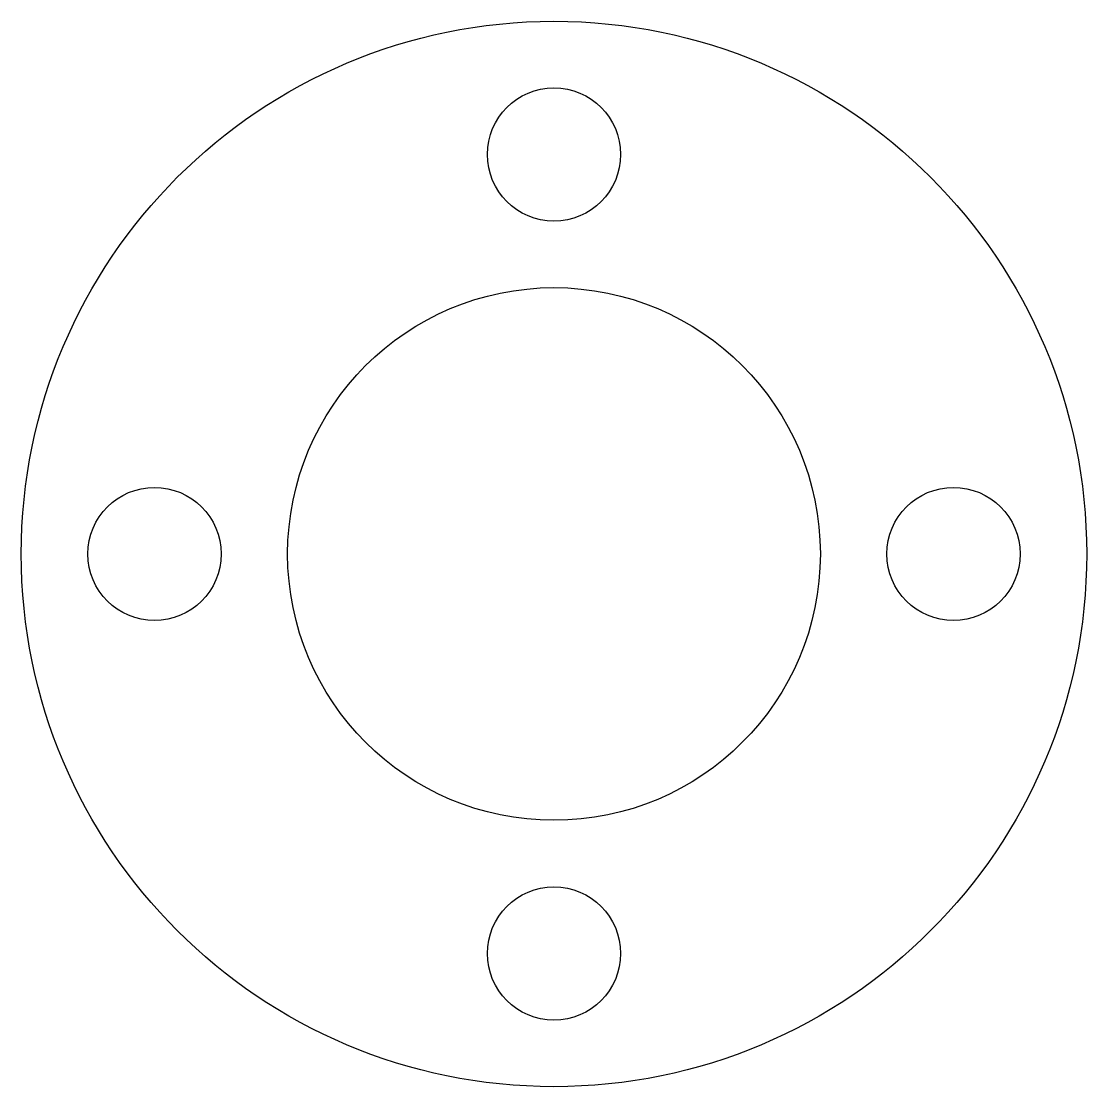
# Model space of a CAD drawing. Header units: millimetres. Extents: x 138.5 to 162.5, y 207.9 to 231.9.
import ezdxf

# ---------------------------------------------------------------- set-up
doc = ezdxf.new("R2010")
doc.units = ezdxf.units.MM
doc.layers.add('Default', color=7, linetype='Continuous')

msp = doc.modelspace()

# ---------------------------------------------------------------- linework, layer by layer
at = {"layer": 'Default', "color": 7, "linetype": 'Continuous'}
for centre, radius in [((150.454, 219.931), 12), ((150.454, 228.931), 1.5), ((150.454, 219.931), 6), ((141.454, 219.931), 1.5), ((159.454, 219.931), 1.5), ((150.454, 210.931), 1.5)]:
    msp.add_circle(centre, radius, dxfattribs=at)

doc.saveas('drawing.dxf')
